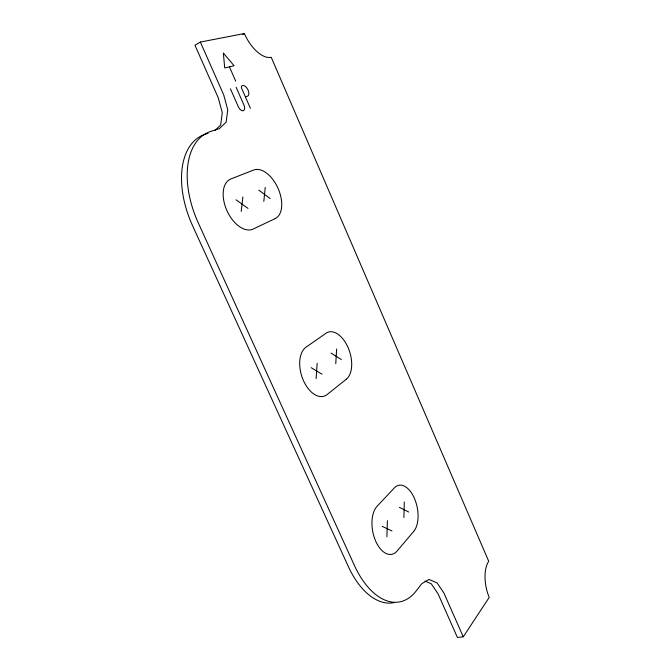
<?xml version="1.0" encoding="UTF-8"?>
<svg xmlns="http://www.w3.org/2000/svg" width="671" height="671" viewBox="0 0 671 671"><rect width="100%" height="100%" fill="white"/><g stroke="black" fill="none" stroke-linecap="round" stroke-linejoin="round"><path stroke-width="1.01" d="M403.908 517.475L404.286 502.009M386.907 536.775L387.41 520.696M335.76 363.724L336.641 348.962M316.108 378.654L317.157 363.305M263.812 201.392L265.246 187.419M241.216 211.407L242.877 196.897M424.961 581.069L431.243 583.762L438.054 593.801L457.396 637.45L463.267 636.821L489.234 597.383A26.328 12.472 80 0 1 488.723 561.266L271.218 57.278A29.449 14.796 62.3 0 1 244.378 33.55L200.344 42.055L194.942 45.234L218.26 97.84L222.277 112.686L220.667 124.999L215.114 130.249M242.625 34.556L244.378 33.55M208.069 133.361L205.242 134.259A78.037 46.215 65.5 0 0 192.552 225.666L348.291 566.441A73.81 41.334 79.3 0 0 393.911 602.659M245.687 96.725L247.339 96.263A5.871 3.154 62.9 0 0 248.069 90.065A5.871 3.154 62.9 0 0 242.642 85.561L242.172 85.687A2.86 1.535 62.8 0 0 241.803 88.698L250.409 108.308M229.088 66.915L224.701 67.947L223.342 52.992L234.07 65.741L229.415 66.84L235.706 81.149M382.26 526.399L392.007 530.979M399.43 507.377L408.706 512.023M311.193 367.691L322.005 374.175M331.046 353.08L341.304 359.522M236.024 199.799L248.01 208.396M258.83 190.136L270.178 198.574M200.344 42.055L223.711 94.905L227.746 109.818L226.169 122.156L219.266 128.715L210.811 131.399A78.364 46.039 65.5 0 0 198.348 223.066L354.405 565.435A74.104 41.157 79.2 0 0 416.171 590.966L421.824 583.627L429.037 579.434L437.089 582.923L443.9 593.005L463.267 636.821M236.133 87.289L243.95 105.07A5.309 2.902 63.1 0 1 243.263 110.74A5.309 2.902 63.1 0 1 238.322 106.731L230.421 88.807M413.697 531.407L397.123 551A25.934 14.401 79.2 0 1 375.785 541.329A25.934 14.401 79.2 0 1 377.119 506.236L394.414 487.851A25.095 13.579 78.4 0 1 414.317 498.125A25.095 13.579 78.4 0 1 413.697 531.407M346.337 379.199L327.163 394.506A26.278 15.441 73 0 1 303.468 380.658A26.278 15.441 73 0 1 306.018 347.201L325.997 333.252A25.464 14.502 72.7 0 1 348.006 347.377A25.464 14.502 72.7 0 1 346.337 379.199M275.236 218.553L253.193 229.046A27.419 16.112 65.6 0 1 226.907 210.56A27.419 16.112 65.6 0 1 230.816 178.989L253.747 170.006A26.546 15.106 65.9 0 1 278.071 188.4A26.546 15.106 65.9 0 1 275.236 218.553"/></g></svg>
